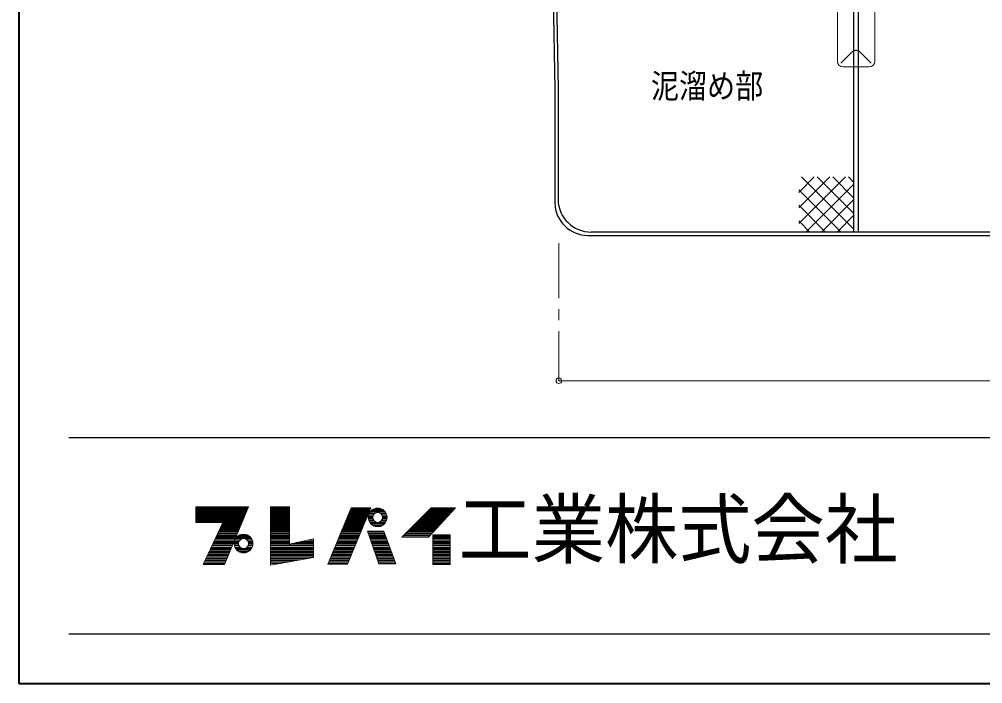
# Model space of a CAD drawing. Units: millimetres at full size, sheet at 1:10; details may follow other scales. Extents: x -2106 to 1944, y -1394 to 1416.
# Drawn here: x -2106 to -1231, y -1394 to -791 of the extents above; entities that cross this region are included whole.
import ezdxf
from ezdxf.enums import TextEntityAlignment as Align

# ---------------------------------------------------------------- set-up
doc = ezdxf.new("R2010")
doc.units = ezdxf.units.MM
doc.header["$LTSCALE"] = 10
doc.header["$PDMODE"] = 32
doc.header["$PDSIZE"] = 5
doc.linetypes.add('CHAIN1', pattern=[8, 5, -1, 1, -1])
doc.linetypes.add('DASHED1', pattern=[1.8, 1.2, -0.6])
doc.layers.add('0-0_ﾚｲﾔ1', color=7, linetype='Continuous', lineweight=9)
doc.styles.add('ＭＳ ゴシック', font='')
doc.styles.get('ＭＳ ゴシック').set_extended_font_data('MS Gothic')

msp = doc.modelspace()

# ---------------------------------------------------------------- linework, layer by layer
at = {"layer": '0-0_ﾚｲﾔ1', "color": 1, "lineweight": 40}
for p, q in [((-2105.72, -1393.73), (-2105.72, 1416.27)), ((1944.28, -1393.73), (-2105.72, -1393.73))]:
    msp.add_line(p, q, dxfattribs=at)
at = {"layer": '0-0_ﾚｲﾔ1', "color": 5, "lineweight": 25}
for p, q in [((-1347.72, -983.73), (-1347.72, -288.73)), ((-1343.72, -292.73), (-1343.72, -983.73)), ((-1625.61, -338.62), (-1616.37, -854.39)), ((-1626.91, -433.73), (-1619.37, -854.45)), ((-1619.37, -854.45), (-1619.37, -954.45)), ((-1616.37, -854.39), (-1616.37, -954.39)), ((-1619.37, -954.45), (-1619.31, -957.39)), ((-1589.31, -986.73), (-262.13, -986.73)), ((-265.06, -983.73), (-1586.38, -983.73))]:
    msp.add_line(p, q, dxfattribs=at)
at = {"layer": '0-0_ﾚｲﾔ1', "color": 4}
for p, q in [((-1362.72, -333.73), (-1362.72, -828.73)), ((-1328.72, -828.73), (-1328.72, -333.73)), ((-1359.51, -830.54), (-1349.23, -820.17)), ((-1331.93, -830.54), (-1342.21, -820.17)), ((-1357.72, -833.73), (-1347.72, -833.73)), ((-1333.72, -833.73), (-1343.72, -833.73)), ((-1397.72, -976.02), (-1355.43, -933.73)), ((-1397.72, -961.88), (-1369.57, -933.73)), ((-1397.72, -947.74), (-1383.71, -933.73)), ((-1395.17, -933.73), (-1347.72, -981.17)), ((-1381.03, -933.73), (-1347.72, -967.03)), ((-1366.88, -933.73), (-1347.72, -952.89)), ((-1352.74, -933.73), (-1347.72, -938.75)), ((-1391.29, -983.73), (-1347.72, -940.16)), ((-1397.72, -945.32), (-1359.31, -983.73)), ((-1397.72, -959.46), (-1373.45, -983.73)), ((-1377.14, -983.73), (-1347.72, -954.3)), ((-1363, -983.73), (-1347.72, -968.45)), ((-1397.72, -973.6), (-1387.59, -983.73)), ((-1348.86, -983.73), (-1347.72, -982.59)), ((-1615.72, -1118.73), (-235.72, -1118.73))]:
    msp.add_line(p, q, dxfattribs=at)
at = {"layer": '0-0_ﾚｲﾔ1', "color": 4, "linetype": 'DASHED1'}
msp.add_line((-1347.72, -833.73), (-1343.72, -833.73), dxfattribs=at)
at = {"layer": '0-0_ﾚｲﾔ1', "color": 4, "linetype": 'CHAIN1'}
msp.add_line((-1615.72, -993.73), (-1615.72, -1118.73), dxfattribs=at)
at = {"layer": '0-0_ﾚｲﾔ1', "color": 6, "lineweight": 25}
for p, q in [((-2060.72, -1170.16), (1899.28, -1170.16)), ((1899.28, -1348.73), (-2060.72, -1348.73))]:
    msp.add_line(p, q, dxfattribs=at)
at = {"layer": '0-0_ﾚｲﾔ1', "lineweight": 18}
for p, q in [((-1919.25, -1285.59), (-1897.62, -1233.3)), ((-1877.67, -1233.09), (-1877.67, -1286.22)), ((-1860.24, -1233.09), (-1877.67, -1233.09)), ((-1945.29, -1233.93), (-1897.88, -1233.93)), ((-1945.29, -1234.35), (-1898.06, -1234.35)), ((-1945.29, -1234.98), (-1898.32, -1234.98)), ((-1945.29, -1235.61), (-1898.58, -1235.61)), ((-1945.29, -1236.24), (-1898.84, -1236.24)), ((-1945.29, -1237.08), (-1899.19, -1237.08)), ((-1899.45, -1237.71), (-1945.29, -1237.71)), ((-1945.29, -1238.34), (-1899.71, -1238.34)), ((-1945.29, -1238.97), (-1899.97, -1238.97)), ((-1945.29, -1239.6), (-1900.23, -1239.6)), ((-1945.29, -1240.23), (-1900.49, -1240.23)), ((-1945.29, -1240.65), (-1900.66, -1240.65)), ((-1945.29, -1241.49), (-1901.01, -1241.49)), ((-1945.29, -1242.12), (-1901.27, -1242.12)), ((-1877.67, -1233.93), (-1860.24, -1233.93)), ((-1877.67, -1234.35), (-1860.24, -1234.35)), ((-1877.67, -1234.98), (-1860.24, -1234.98)), ((-1877.67, -1235.61), (-1860.24, -1235.61)), ((-1877.67, -1236.24), (-1860.24, -1236.24)), ((-1877.67, -1237.08), (-1860.24, -1237.08)), ((-1877.67, -1237.71), (-1860.24, -1237.71)), ((-1877.67, -1238.34), (-1860.24, -1238.34)), ((-1877.67, -1238.97), (-1860.24, -1238.97)), ((-1877.67, -1239.6), (-1860.24, -1239.6)), ((-1877.67, -1240.23), (-1860.24, -1240.23)), ((-1877.67, -1240.65), (-1860.24, -1240.65)), ((-1877.67, -1241.49), (-1860.24, -1241.49)), ((-1877.67, -1242.12), (-1860.24, -1242.12)), ((-1804.38, -1234.14), (-1825.38, -1285.17)), ((-1807.67, -1242.12), (-1789.64, -1242.12)), ((-1807.53, -1285.17), (-1786.32, -1234.14)), ((-1807.41, -1241.49), (-1789.38, -1241.49)), ((-1807.06, -1240.65), (-1789.03, -1240.65)), ((-1806.89, -1240.23), (-1788.85, -1240.23)), ((-1806.63, -1239.6), (-1788.59, -1239.6)), ((-1806.37, -1238.97), (-1788.33, -1238.97)), ((-1806.11, -1238.34), (-1788.07, -1238.34)), ((-1805.85, -1237.71), (-1787.81, -1237.71)), ((-1805.59, -1237.08), (-1787.54, -1237.08)), ((-1805.25, -1236.24), (-1787.19, -1236.24)), ((-1804.99, -1235.61), (-1786.95, -1235.61)), ((-1804.73, -1234.98), (-1786.67, -1234.98)), ((-1804.38, -1234.14), (-1786.32, -1234.14)), ((-1788.69, -1241.91), (-1784.65, -1241.91)), ((-1788.52, -1240.86), (-1784.32, -1240.86)), ((-1788.13, -1239.6), (-1783.45, -1239.6)), ((-1787.74, -1238.76), (-1782.31, -1238.76)), ((-1787.08, -1237.71), (-1773.39, -1237.71)), ((-1786.37, -1236.87), (-1774.09, -1236.87)), ((-1785.15, -1235.82), (-1775.31, -1235.82)), ((-1783.68, -1234.98), (-1776.79, -1234.98)), ((-1772.73, -1238.76), (-1778.15, -1238.76)), ((-1772.34, -1239.6), (-1777.02, -1239.6)), ((-1771.94, -1240.86), (-1776.15, -1240.86)), ((-1771.77, -1241.91), (-1775.81, -1241.91)), ((-1739.7, -1242.12), (-1716.81, -1242.12)), ((-1739.07, -1241.49), (-1716.29, -1241.49)), ((-1738.23, -1240.65), (-1715.51, -1240.65)), ((-1737.81, -1240.23), (-1715.12, -1240.23)), ((-1737.18, -1239.6), (-1714.53, -1239.6)), ((-1736.55, -1238.97), (-1713.95, -1238.97)), ((-1735.92, -1238.34), (-1713.36, -1238.34)), ((-1735.29, -1237.71), (-1712.78, -1237.71)), ((-1734.66, -1237.08), (-1712.19, -1237.08)), ((-1734.03, -1260.6), (-1709.46, -1234.14)), ((-1733.82, -1236.24), (-1711.41, -1236.24)), ((-1733.19, -1235.61), (-1710.83, -1235.61)), ((-1732.56, -1234.98), (-1710.24, -1234.98)), ((-1945.29, -1242.75), (-1901.53, -1242.75)), ((-1945.29, -1243.38), (-1901.79, -1243.38)), ((-1945.29, -1244.01), (-1902.05, -1244.01)), ((-1945.29, -1244.64), (-1902.31, -1244.64)), ((-1945.29, -1245.27), (-1902.57, -1245.27)), ((-1945.29, -1245.9), (-1902.83, -1245.9)), ((-1945.29, -1246.53), (-1903.09, -1246.53)), ((-1920.93, -1247.37), (-1945.29, -1247.37)), ((-1938.57, -1285.59), (-1920.93, -1247.37)), ((-1904.92, -1250.94), (-1922.58, -1250.94)), ((-1904.66, -1250.31), (-1922.29, -1250.31)), ((-1904.31, -1249.47), (-1921.9, -1249.47)), ((-1904.05, -1248.84), (-1921.61, -1248.84)), ((-1903.7, -1248), (-1921.22, -1248)), ((-1903.44, -1247.37), (-1920.93, -1247.37)), ((-1877.67, -1242.75), (-1860.24, -1242.75)), ((-1877.67, -1243.38), (-1860.24, -1243.38)), ((-1877.67, -1244.01), (-1860.24, -1244.01)), ((-1877.67, -1244.64), (-1860.24, -1244.64)), ((-1877.67, -1245.27), (-1860.24, -1245.27)), ((-1877.67, -1245.9), (-1860.24, -1245.9)), ((-1877.67, -1246.53), (-1860.24, -1246.53)), ((-1877.67, -1247.37), (-1860.24, -1247.37)), ((-1877.67, -1248), (-1860.24, -1248)), ((-1877.67, -1248.84), (-1860.24, -1248.84)), ((-1877.67, -1249.47), (-1860.24, -1249.47)), ((-1877.67, -1250.31), (-1860.24, -1250.31)), ((-1877.67, -1250.94), (-1860.24, -1250.94)), ((-1811.3, -1250.94), (-1793.3, -1250.94)), ((-1811.04, -1250.31), (-1793.04, -1250.31)), ((-1810.69, -1249.47), (-1792.69, -1249.47)), ((-1810.43, -1248.84), (-1792.43, -1248.84)), ((-1810.09, -1248), (-1792.08, -1248)), ((-1809.83, -1247.37), (-1791.82, -1247.37)), ((-1809.48, -1246.53), (-1791.47, -1246.53)), ((-1809.22, -1245.9), (-1791.21, -1245.9)), ((-1808.96, -1245.27), (-1790.95, -1245.27)), ((-1808.7, -1244.64), (-1790.69, -1244.64)), ((-1808.44, -1244.01), (-1790.42, -1244.01)), ((-1808.16, -1243.38), (-1790.16, -1243.38)), ((-1807.92, -1242.75), (-1789.9, -1242.75)), ((-1788.73, -1242.75), (-1784.73, -1242.75)), ((-1788.67, -1243.8), (-1784.61, -1243.8)), ((-1788.47, -1244.85), (-1784.21, -1244.85)), ((-1788.13, -1245.9), (-1783.45, -1245.9)), ((-1787.62, -1246.95), (-1781.85, -1246.95)), ((-1786.92, -1248), (-1773.55, -1248)), ((-1786.16, -1248.84), (-1774.3, -1248.84)), ((-1784.5, -1250.1), (-1775.96, -1250.1)), ((-1782.51, -1250.94), (-1777.96, -1250.94)), ((-1772.84, -1246.95), (-1778.62, -1246.95)), ((-1772.34, -1245.9), (-1777.02, -1245.9)), ((-1772, -1244.85), (-1776.25, -1244.85)), ((-1771.8, -1243.8), (-1775.86, -1243.8)), ((-1775.73, -1242.75), (-1771.73, -1242.75)), ((-1748.52, -1250.94), (-1725.06, -1250.94)), ((-1747.89, -1250.31), (-1724.48, -1250.31)), ((-1747.05, -1249.47), (-1723.7, -1249.47)), ((-1746.42, -1248.84), (-1723.11, -1248.84)), ((-1745.58, -1248), (-1722.33, -1248)), ((-1744.95, -1247.37), (-1721.75, -1247.37)), ((-1744.11, -1246.53), (-1720.97, -1246.53)), ((-1743.48, -1245.9), (-1720.38, -1245.9)), ((-1742.85, -1245.27), (-1719.8, -1245.27)), ((-1742.22, -1244.64), (-1719.21, -1244.64)), ((-1741.59, -1244.01), (-1718.63, -1244.01)), ((-1740.96, -1243.38), (-1718.04, -1243.38)), ((-1740.33, -1242.75), (-1717.46, -1242.75)), ((-1926.55, -1259.55), (-1908.48, -1259.55)), ((-1908.05, -1258.5), (-1926.07, -1258.5)), ((-1907.61, -1257.45), (-1925.58, -1257.45)), ((-1907.26, -1256.61), (-1925.2, -1256.61)), ((-1924.71, -1255.56), (-1906.83, -1255.56)), ((-1906.48, -1254.72), (-1924.32, -1254.72)), ((-1906.13, -1253.88), (-1923.87, -1253.88)), ((-1923.45, -1252.83), (-1905.7, -1252.83)), ((-1905.35, -1251.99), (-1923.06, -1251.99)), ((-1906.95, -1259.55), (-1897.11, -1259.55)), ((-1904.96, -1258.5), (-1899.1, -1258.5)), ((-1877.67, -1251.99), (-1860.24, -1251.99)), ((-1877.67, -1252.83), (-1860.24, -1252.83)), ((-1877.67, -1253.88), (-1860.24, -1253.88)), ((-1877.67, -1254.72), (-1860.24, -1254.72)), ((-1877.67, -1255.56), (-1860.24, -1255.56)), ((-1877.67, -1256.61), (-1860.24, -1256.61)), ((-1877.67, -1257.45), (-1860.24, -1257.45)), ((-1877.67, -1258.5), (-1860.24, -1258.5)), ((-1877.67, -1259.55), (-1860.24, -1259.55)), ((-1814.84, -1259.55), (-1796.88, -1259.55)), ((-1814.41, -1258.5), (-1796.45, -1258.5)), ((-1813.97, -1257.45), (-1796.01, -1257.45)), ((-1813.62, -1256.61), (-1795.66, -1256.61)), ((-1813.2, -1255.56), (-1795.22, -1255.56)), ((-1812.85, -1254.72), (-1794.88, -1254.72)), ((-1812.51, -1253.88), (-1794.53, -1253.88)), ((-1812.07, -1252.83), (-1794.09, -1252.83)), ((-1811.73, -1251.99), (-1793.74, -1251.99)), ((-1789.4, -1255.56), (-1774.69, -1255.56)), ((-1789.03, -1256.61), (-1774.31, -1256.61)), ((-1788.74, -1257.45), (-1774, -1257.45)), ((-1788.38, -1258.5), (-1773.61, -1258.5)), ((-1788.01, -1259.55), (-1773.22, -1259.55)), ((-1763.85, -1284.96), (-1774.77, -1255.35)), ((-1757.13, -1259.55), (-1733.06, -1259.55)), ((-1756.08, -1258.5), (-1732.08, -1258.5)), ((-1755.03, -1257.45), (-1731.11, -1257.45)), ((-1754.19, -1256.61), (-1730.33, -1256.61)), ((-1753.14, -1255.56), (-1729.35, -1255.56)), ((-1752.3, -1254.72), (-1728.57, -1254.72)), ((-1751.46, -1253.88), (-1727.79, -1253.88)), ((-1750.41, -1252.83), (-1726.82, -1252.83)), ((-1749.57, -1251.99), (-1726.04, -1251.99)), ((-1730.25, -1259.55), (-1714.29, -1259.55)), ((-1912.13, -1268.37), (-1930.59, -1268.37)), ((-1911.78, -1267.53), (-1930.24, -1267.53)), ((-1911.35, -1266.48), (-1929.75, -1266.48)), ((-1929.36, -1265.64), (-1911, -1265.64)), ((-1910.57, -1264.59), (-1928.88, -1264.59)), ((-1910.04, -1263.33), (-1928.3, -1263.33)), ((-1909.61, -1262.28), (-1927.81, -1262.28)), ((-1909.26, -1261.44), (-1927.43, -1261.44)), ((-1908.83, -1260.39), (-1926.94, -1260.39)), ((-1910.53, -1266.48), (-1906.53, -1266.48)), ((-1910.49, -1265.64), (-1906.45, -1265.64)), ((-1910.47, -1267.53), (-1906.41, -1267.53)), ((-1910.32, -1264.59), (-1906.12, -1264.59)), ((-1910.32, -1268.37), (-1906.12, -1268.37)), ((-1909.93, -1263.33), (-1905.25, -1263.33)), ((-1909.42, -1262.28), (-1903.65, -1262.28)), ((-1908.88, -1261.44), (-1895.19, -1261.44)), ((-1907.96, -1260.39), (-1896.1, -1260.39)), ((-1894.64, -1262.28), (-1900.42, -1262.28)), ((-1894.14, -1263.33), (-1898.82, -1263.33)), ((-1893.74, -1264.59), (-1897.95, -1264.59)), ((-1893.74, -1268.37), (-1897.95, -1268.37)), ((-1893.6, -1267.53), (-1897.66, -1267.53)), ((-1893.57, -1265.64), (-1897.61, -1265.64)), ((-1897.53, -1266.48), (-1893.53, -1266.48)), ((-1877.67, -1260.39), (-1860.24, -1260.39)), ((-1877.67, -1261.44), (-1860.24, -1261.44)), ((-1877.67, -1262.28), (-1860.24, -1262.28)), ((-1877.67, -1263.33), (-1860.24, -1263.33)), ((-1877.67, -1264.59), (-1860.24, -1264.59)), ((-1877.67, -1265.64), (-1860.24, -1265.64)), ((-1877.67, -1266.48), (-1860.24, -1266.48)), ((-1877.67, -1267.53), (-1838.61, -1267.53)), ((-1877.67, -1268.37), (-1838.61, -1268.37)), ((-1838.61, -1266.48), (-1858.36, -1266.48)), ((-1838.61, -1265.64), (-1854.6, -1265.64)), ((-1838.61, -1264.59), (-1849.9, -1264.59)), ((-1838.61, -1263.33), (-1844.25, -1263.33)), ((-1818.47, -1268.37), (-1800.55, -1268.37)), ((-1818.12, -1267.53), (-1800.2, -1267.53)), ((-1817.69, -1266.48), (-1799.76, -1266.48)), ((-1817.34, -1265.64), (-1799.41, -1265.64)), ((-1816.91, -1264.59), (-1798.98, -1264.59)), ((-1816.39, -1263.33), (-1798.45, -1263.33)), ((-1815.96, -1262.28), (-1798.02, -1262.28)), ((-1815.62, -1261.44), (-1797.67, -1261.44)), ((-1815.18, -1260.39), (-1797.23, -1260.39)), ((-1787.72, -1260.39), (-1772.91, -1260.39)), ((-1787.36, -1261.44), (-1772.53, -1261.44)), ((-1787.06, -1262.28), (-1772.22, -1262.28)), ((-1786.7, -1263.33), (-1771.83, -1263.33)), ((-1786.26, -1264.59), (-1771.36, -1264.59)), ((-1785.9, -1265.64), (-1770.98, -1265.64)), ((-1785.6, -1266.48), (-1770.67, -1266.48)), ((-1785.24, -1267.53), (-1770.28, -1267.53)), ((-1784.95, -1268.37), (-1769.97, -1268.37)), ((-1758.18, -1260.6), (-1734.03, -1260.6)), ((-1730.25, -1260.39), (-1714.29, -1260.39)), ((-1730.25, -1261.44), (-1714.29, -1261.44)), ((-1730.25, -1262.28), (-1714.29, -1262.28)), ((-1730.25, -1263.33), (-1714.29, -1263.33)), ((-1730.25, -1264.59), (-1714.29, -1264.59)), ((-1730.25, -1265.64), (-1714.29, -1265.64)), ((-1730.25, -1266.48), (-1714.29, -1266.48)), ((-1730.25, -1267.53), (-1714.29, -1267.53)), ((-1730.25, -1268.37), (-1714.29, -1268.37)), ((-1915.6, -1276.77), (-1934.5, -1276.77)), ((-1915.17, -1275.72), (-1934.02, -1275.72)), ((-1914.73, -1274.67), (-1933.53, -1274.67)), ((-1914.3, -1273.62), (-1933.05, -1273.62)), ((-1913.87, -1272.57), (-1932.56, -1272.57)), ((-1913.52, -1271.73), (-1932.17, -1271.73)), ((-1913.08, -1270.68), (-1931.69, -1270.68)), ((-1912.65, -1269.63), (-1931.21, -1269.63)), ((-1909.93, -1269.63), (-1905.25, -1269.63)), ((-1909.42, -1270.68), (-1903.65, -1270.68)), ((-1908.72, -1271.73), (-1895.35, -1271.73)), ((-1907.96, -1272.57), (-1896.1, -1272.57)), ((-1906.64, -1273.62), (-1897.42, -1273.62)), ((-1904.31, -1274.67), (-1899.76, -1274.67)), ((-1894.64, -1270.68), (-1900.42, -1270.68)), ((-1894.14, -1269.63), (-1898.82, -1269.63)), ((-1877.67, -1269.63), (-1838.61, -1269.63)), ((-1877.67, -1270.68), (-1838.61, -1270.68)), ((-1877.67, -1271.73), (-1838.61, -1271.73)), ((-1877.67, -1272.57), (-1838.61, -1272.57)), ((-1877.67, -1273.62), (-1838.61, -1273.62)), ((-1877.67, -1274.67), (-1838.61, -1274.67)), ((-1877.67, -1275.72), (-1838.61, -1275.72)), ((-1877.67, -1276.77), (-1838.61, -1276.77)), ((-1821.92, -1276.77), (-1804.04, -1276.77)), ((-1821.49, -1275.72), (-1803.6, -1275.72)), ((-1821.06, -1274.67), (-1803.17, -1274.67)), ((-1820.63, -1273.62), (-1802.73, -1273.62)), ((-1820.2, -1272.57), (-1802.29, -1272.57)), ((-1819.85, -1271.73), (-1801.95, -1271.73)), ((-1819.42, -1270.68), (-1801.51, -1270.68)), ((-1818.99, -1269.63), (-1801.07, -1269.63)), ((-1784.51, -1269.63), (-1769.51, -1269.63)), ((-1784.14, -1270.68), (-1769.12, -1270.68)), ((-1783.8, -1271.73), (-1768.73, -1271.73)), ((-1783.49, -1272.57), (-1768.42, -1272.57)), ((-1783.12, -1273.62), (-1768.03, -1273.62)), ((-1782.76, -1274.67), (-1767.65, -1274.67)), ((-1782.39, -1275.72), (-1767.26, -1275.72)), ((-1782.03, -1276.77), (-1766.87, -1276.77)), ((-1730.25, -1269.63), (-1714.29, -1269.63)), ((-1730.25, -1270.68), (-1714.29, -1270.68)), ((-1730.25, -1271.73), (-1714.29, -1271.73)), ((-1730.25, -1272.57), (-1714.29, -1272.57)), ((-1730.25, -1273.62), (-1714.29, -1273.62)), ((-1730.25, -1274.67), (-1714.29, -1274.67)), ((-1730.25, -1275.72), (-1714.29, -1275.72)), ((-1730.25, -1276.77), (-1714.29, -1276.77)), ((-1938.57, -1285.59), (-1919.25, -1285.59)), ((-1918.82, -1284.54), (-1938.09, -1284.54)), ((-1918.3, -1283.28), (-1937.51, -1283.28)), ((-1917.86, -1282.23), (-1937.02, -1282.23)), ((-1917.43, -1281.18), (-1936.54, -1281.18)), ((-1916.91, -1279.92), (-1935.95, -1279.92)), ((-1916.47, -1278.87), (-1935.47, -1278.87)), ((-1915.95, -1277.61), (-1934.89, -1277.61)), ((-1877.67, -1277.61), (-1838.61, -1277.61)), ((-1877.67, -1278.87), (-1838.61, -1278.87)), ((-1877.67, -1279.92), (-1843.21, -1279.92)), ((-1877.67, -1281.18), (-1850.1, -1281.18)), ((-1877.67, -1282.23), (-1855.84, -1282.23)), ((-1877.67, -1283.28), (-1861.59, -1283.28)), ((-1877.67, -1284.54), (-1868.48, -1284.54)), ((-1807.53, -1285.17), (-1825.38, -1285.17)), ((-1825.12, -1284.54), (-1807.27, -1284.54)), ((-1824.6, -1283.28), (-1806.75, -1283.28)), ((-1824.17, -1282.23), (-1806.31, -1282.23)), ((-1823.74, -1281.18), (-1805.87, -1281.18)), ((-1823.22, -1279.92), (-1805.35, -1279.92)), ((-1822.79, -1278.87), (-1804.91, -1278.87)), ((-1822.27, -1277.61), (-1804.39, -1277.61)), ((-1781.74, -1277.61), (-1766.56, -1277.61)), ((-1781.3, -1278.87), (-1766.1, -1278.87)), ((-1780.86, -1279.92), (-1765.71, -1279.92)), ((-1780.5, -1281.18), (-1765.25, -1281.18)), ((-1780.13, -1282.23), (-1764.86, -1282.23)), ((-1779.77, -1283.28), (-1764.47, -1283.28)), ((-1779.33, -1284.54), (-1764.01, -1284.54)), ((-1779.18, -1284.96), (-1763.85, -1284.96)), ((-1730.25, -1277.61), (-1714.29, -1277.61)), ((-1730.25, -1278.87), (-1714.29, -1278.87)), ((-1730.25, -1279.92), (-1714.29, -1279.92)), ((-1730.25, -1281.18), (-1714.29, -1281.18)), ((-1730.25, -1282.23), (-1714.29, -1282.23)), ((-1730.25, -1283.28), (-1714.29, -1283.28)), ((-1730.25, -1284.54), (-1714.29, -1284.54))]:
    msp.add_line(p, q, dxfattribs=at)
for points in [[(-1945.29, -1247.37), (-1945.29, -1233.3), (-1897.62, -1233.3)], [(-1877.67, -1286.22), (-1838.61, -1279.08), (-1838.61, -1262.07), (-1860.24, -1266.9), (-1860.24, -1233.09)], [(-1758.18, -1260.6), (-1731.72, -1234.14), (-1709.46, -1234.14)], [(-1779.18, -1284.96), (-1789.47, -1255.35), (-1774.77, -1255.35)]]:
    msp.add_lwpolyline(points, dxfattribs=at)
msp.add_lwpolyline([(-1730.25, -1258.5), (-1730.25, -1285.59), (-1714.29, -1285.59), (-1714.29, -1258.5)], close=True, dxfattribs=at)
for centre, radius in [((-1780.23, -1242.75), 8.5), ((-1780.23, -1242.75), 4.5), ((-1902.03, -1266.48), 8.5), ((-1902.03, -1266.48), 4.5)]:
    msp.add_circle(centre, radius, dxfattribs=at)
at = {"layer": '0-0_ﾚｲﾔ1', "color": 4}
for centre, start, end in [((-1345.72, -823.73), 113.57818, 134.58732), ((-1345.72, -823.73), 45.41268, 66.42182), ((-1357.72, -828.73), 180, 270), ((-1333.72, -828.73), 270, 0)]:
    msp.add_arc(centre, 5, start, end, dxfattribs=at)
at = {"layer": '0-0_ﾚｲﾔ1', "color": 4, "linetype": 'DASHED1'}
msp.add_arc((-1345.72, -823.73), 5, 66.42182, 113.57818, dxfattribs=at)
at = {"layer": '0-0_ﾚｲﾔ1', "color": 5, "lineweight": 25}
for centre in [(-1589.31, -956.73), (-1586.38, -953.73)]:
    msp.add_arc(centre, 30, 181.27303, 270, dxfattribs=at)
at = {"layer": '0-0_ﾚｲﾔ1', "color": 1}
msp.add_point((-1615.72, -1118.73), dxfattribs=at)

# ---------------------------------------------------------------- texts
at = {"layer": '0-0_ﾚｲﾔ1', "style": 'ＭＳ ゴシック'}
for s, height, width, p in [('泥溜め部', 21.99, 0.85, (-1532.04, -868.73)), ('工業株式会社', 51.32, 0.95, (-1706.79, -1294.44))]:
    msp.add_text(s, height=height, dxfattribs=dict(at, width=width)).set_placement(p, align=Align.BOTTOM_LEFT)

doc.saveas('drawing.dxf')
